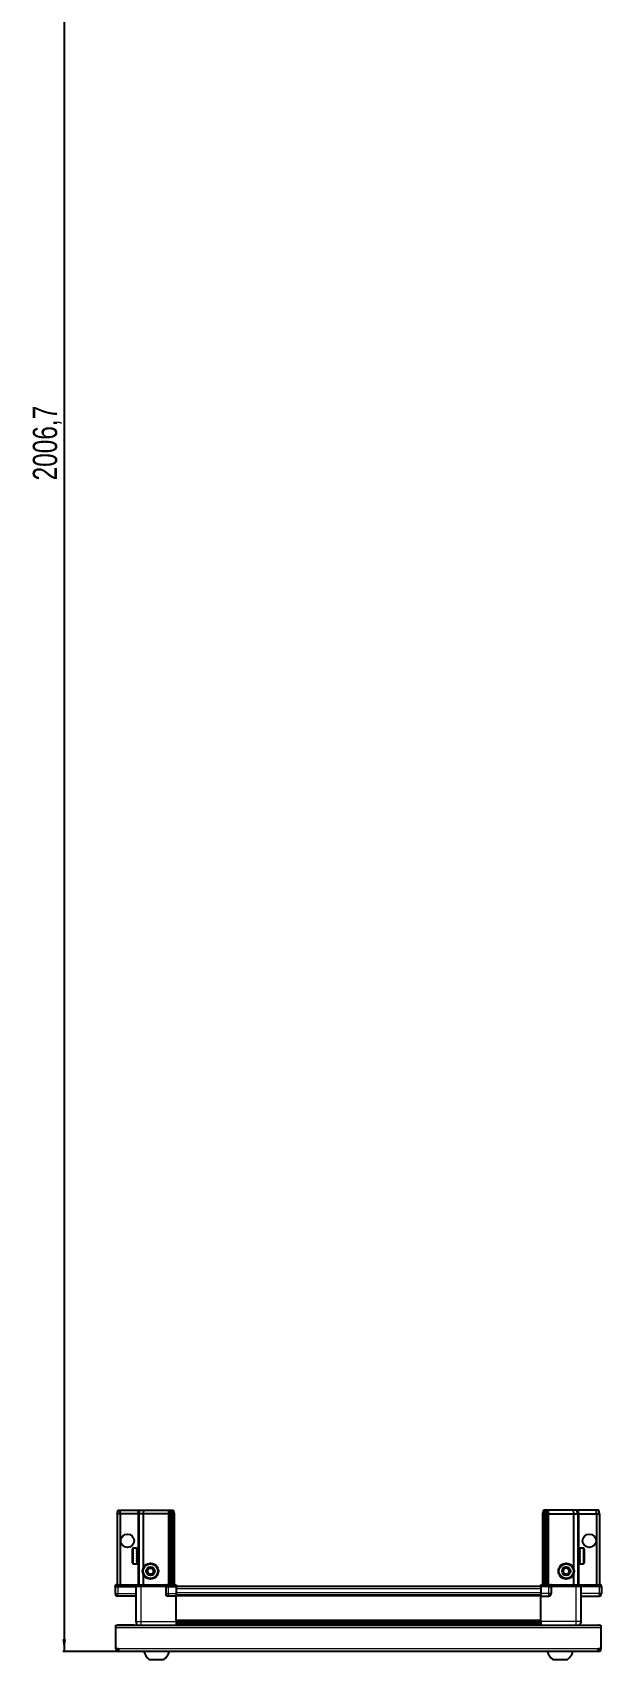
# Model space of a CAD drawing. Header units: millimetres. Extents: x 1021 to 4213, y -1189 to 1486.
# Drawn here: x 1077 to 1545, y -1189 to 149 of the extents above; entities that cross this region are included whole.
import ezdxf

# ---------------------------------------------------------------- set-up
doc = ezdxf.new("R2010")
doc.units = ezdxf.units.MM
doc.layers.add('FORMAT', color=7, linetype='Continuous')
doc.styles.add('SLDTEXTSTYLE0', font='TXT', dxfattribs={"width": 0.75})
doc.dimstyles.new('SLDDIMSTYLE0', dxfattribs={"dimtxt": 20, "dimasz": 10, "dimexe": 0, "dimexo": 0.0625, "dimgap": 5, "dimtad": 2, "dimdec": 1, "dimrnd": 1e-09, "dimzin": 12, "dimdsep": 46, "dimtxsty": 'SLDTEXTSTYLE0', "dimsah": 1, "dimcen": 0.09, "dimadec": 0, "dimazin": 3, "dimtfac": 1, "dimtofl": 0, "dimtmove": 0, "dimatfit": 3, "dimfxl": 0, "dimfrac": 2, "dimtolj": 1, "dimtzin": 12, "dimarcsym": 0})

# ---------------------------------------------------------------- blocks, each defined once
blk = doc.blocks.new('_D_8')
at = {"layer": 'FORMAT'}
for p, q in [((1146.7, 824.5), (1101.6, 824.5)), ((1102.6, 824.5), (1102.6, -1182.2)), ((1147.2, -1182.2), (1101.6, -1182.2))]:
    blk.add_line(p, q, dxfattribs=at)
for points in [[(1102.6, 824.5), (1101.1, 814.5), (1104.2, 814.5)], [(1102.6, -1182.2), (1104.2, -1172.2), (1101.1, -1172.2)]]:
    blk.add_solid(points, dxfattribs=at)
at = {"layer": 'FORMAT', "insert": (1076.8, -219.5), "char_height": 20, "attachment_point": 1, "rotation": 90, "style": 'SLDTEXTSTYLE0'}
blk.add_mtext('2006,7', dxfattribs=at)

msp = doc.modelspace()

# ---------------------------------------------------------------- linework, layer by layer
at = {"color": 7, "linetype": 'Continuous', "lineweight": 25}
for p, q in [((1146.13, -1069.18), (1146.93, -1066.18)), ((1146.13, -1069.18), (1146.13, -1127.48)), ((1148.63, -1069.18), (1146.13, -1069.18)), ((1146.93, -1066.18), (1148.78, -1066.18)), ((1148.63, -1069.18), (1148.78, -1066.18)), ((1148.63, -1069.18), (1148.63, -1127.48)), ((1163.13, -1069.18), (1148.63, -1069.18)), ((1148.78, -1066.18), (1163.13, -1066.18)), ((1163.13, -1066.18), (1164.93, -1066.18)), ((1164.13, -1069.18), (1163.13, -1069.18)), ((1164.13, -1069.18), (1164.93, -1066.18)), ((1167.63, -1069.18), (1164.13, -1069.18)), ((1164.13, -1069.18), (1164.13, -1127.48)), ((1164.93, -1066.18), (1167.96, -1066.18)), ((1167.96, -1066.18), (1167.63, -1069.18)), ((1188.13, -1069.18), (1167.63, -1069.18)), ((1167.63, -1069.18), (1167.63, -1113.68)), ((1167.96, -1066.18), (1188.13, -1066.18)), ((1188.13, -1066.18), (1189.93, -1066.18)), ((1189.13, -1069.18), (1188.13, -1069.18)), ((1189.93, -1066.18), (1189.13, -1069.18)), ((1189.13, -1069.18), (1189.13, -1127.48)), ((1190.13, -1069.18), (1189.13, -1069.18)), ((1189.93, -1066.18), (1190.67, -1066.18)), ((1190.67, -1066.18), (1190.13, -1069.18)), ((1191.63, -1069.18), (1190.13, -1069.18)), ((1190.13, -1069.18), (1190.13, -1127.48)), ((1190.67, -1066.18), (1191.17, -1066.18)), ((1191.17, -1066.18), (1191.63, -1069.18)), ((1191.17, -1066.18), (1192.33, -1066.18)), ((1191.63, -1069.18), (1191.63, -1127.48)), ((1193.13, -1069.18), (1191.63, -1069.18)), ((1192.33, -1066.18), (1193.13, -1069.18)), ((1193.13, -1069.18), (1193.13, -1127.48)), ((1496.93, -1066.18), (1496.13, -1069.18)), ((1496.13, -1069.18), (1497.63, -1069.18)), ((1496.13, -1069.18), (1496.13, -1127.48)), ((1498.08, -1066.18), (1496.93, -1066.18)), ((1498.08, -1066.18), (1497.63, -1069.18)), ((1497.63, -1069.18), (1499.13, -1069.18)), ((1497.63, -1069.18), (1497.63, -1127.48)), ((1498.58, -1066.18), (1498.08, -1066.18)), ((1498.58, -1066.18), (1499.13, -1069.18)), ((1499.33, -1066.18), (1498.58, -1066.18)), ((1499.13, -1069.18), (1499.13, -1127.48)), ((1499.13, -1069.18), (1500.13, -1069.18)), ((1499.33, -1066.18), (1500.13, -1069.18)), ((1501.13, -1066.18), (1499.33, -1066.18)), ((1500.13, -1069.18), (1500.13, -1127.48)), ((1500.13, -1069.18), (1501.13, -1069.18)), ((1521.3, -1066.18), (1501.13, -1066.18)), ((1501.13, -1069.18), (1521.63, -1069.18)), ((1521.3, -1066.18), (1521.63, -1069.18)), ((1524.33, -1066.18), (1521.3, -1066.18)), ((1521.63, -1069.18), (1521.63, -1113.68)), ((1521.63, -1069.18), (1525.13, -1069.18)), ((1525.13, -1069.18), (1524.33, -1066.18)), ((1526.13, -1066.18), (1524.33, -1066.18)), ((1525.13, -1069.18), (1525.13, -1127.48)), ((1525.13, -1069.18), (1526.13, -1069.18)), ((1540.47, -1066.18), (1526.13, -1066.18)), ((1526.13, -1069.18), (1540.63, -1069.18)), ((1540.63, -1069.18), (1540.47, -1066.18)), ((1542.33, -1066.18), (1540.47, -1066.18)), ((1540.63, -1069.18), (1540.63, -1127.48)), ((1540.63, -1069.18), (1543.13, -1069.18)), ((1543.13, -1069.18), (1542.33, -1066.18)), ((1543.13, -1069.18), (1543.13, -1127.48)), ((1158.93, -1109.38), (1158.93, -1097.98)), ((1162.13, -1097.18), (1159.73, -1097.18)), ((1162.13, -1097.18), (1162.13, -1097.19)), ((1162.13, -1097.19), (1162.63, -1097.19)), ((1162.13, -1097.37), (1162.63, -1097.37)), ((1162.13, -1097.37), (1162.13, -1097.59)), ((1162.13, -1097.59), (1162.63, -1097.59)), ((1162.13, -1098.17), (1162.63, -1098.17)), ((1162.13, -1098.17), (1162.13, -1098.59)), ((1162.13, -1098.59), (1162.63, -1098.59)), ((1162.13, -1099.5), (1162.63, -1099.5)), ((1162.13, -1099.5), (1162.13, -1100.09)), ((1162.13, -1100.09), (1162.63, -1100.09)), ((1162.13, -1101.24), (1162.63, -1101.24)), ((1162.13, -1101.24), (1162.13, -1101.94)), ((1162.13, -1101.94), (1162.63, -1101.94)), ((1162.13, -1103.23), (1162.63, -1103.23)), ((1162.13, -1103.23), (1162.13, -1103.97)), ((1162.13, -1103.37), (1162.63, -1103.37)), ((1162.13, -1103.87), (1162.63, -1103.87)), ((1162.13, -1103.97), (1162.63, -1103.97)), ((1162.13, -1105.25), (1162.63, -1105.25)), ((1162.13, -1105.25), (1162.13, -1105.96)), ((1162.13, -1105.96), (1162.63, -1105.96)), ((1162.13, -1107.12), (1162.63, -1107.12)), ((1162.13, -1107.12), (1162.13, -1107.73)), ((1162.13, -1107.73), (1162.63, -1107.73)), ((1162.13, -1108.66), (1162.63, -1108.66)), ((1162.13, -1108.66), (1162.13, -1109.1)), ((1162.13, -1109.1), (1162.63, -1109.1)), ((1162.13, -1109.71), (1162.63, -1109.71)), ((1162.13, -1109.71), (1162.13, -1109.94)), ((1162.13, -1109.94), (1162.63, -1109.94)), ((1162.63, -1097.37), (1162.63, -1097.19)), ((1162.63, -1097.59), (1162.63, -1097.37)), ((1162.63, -1098.17), (1162.63, -1097.59)), ((1162.63, -1098.59), (1162.63, -1098.17)), ((1162.63, -1099.5), (1162.63, -1098.59)), ((1162.73, -1099.28), (1162.63, -1099.28)), ((1162.63, -1100.09), (1162.63, -1099.5)), ((1162.63, -1101.24), (1162.63, -1100.09)), ((1162.63, -1101.94), (1162.63, -1101.24)), ((1162.63, -1103.23), (1162.63, -1101.94)), ((1162.63, -1103.37), (1162.63, -1103.23)), ((1162.63, -1103.97), (1162.63, -1103.87)), ((1162.63, -1105.25), (1162.63, -1103.97)), ((1162.63, -1105.96), (1162.63, -1105.25)), ((1162.63, -1107.12), (1162.63, -1105.96)), ((1162.63, -1107.73), (1162.63, -1107.12)), ((1162.63, -1108.66), (1162.63, -1107.73)), ((1162.63, -1108.08), (1162.73, -1108.08)), ((1162.63, -1109.1), (1162.63, -1108.66)), ((1162.63, -1109.71), (1162.63, -1109.1)), ((1162.63, -1109.94), (1162.63, -1109.71)), ((1162.63, -1110.16), (1162.63, -1109.94)), ((1162.73, -1108.08), (1162.73, -1099.28)), ((1163.61, -1100.37), (1163.13, -1099.68)), ((1163.13, -1107.68), (1163.13, -1099.68)), ((1163.13, -1107.68), (1163.61, -1106.99)), ((1164.1, -1099.68), (1163.61, -1100.37)), ((1163.61, -1106.99), (1163.61, -1100.37)), ((1163.61, -1106.99), (1164.1, -1107.68)), ((1164.13, -1099.68), (1164.1, -1099.68)), ((1164.1, -1107.68), (1164.1, -1099.68)), ((1164.1, -1107.68), (1164.13, -1107.68)), ((1525.16, -1099.68), (1525.13, -1099.68)), ((1525.13, -1107.68), (1525.16, -1107.68)), ((1525.65, -1100.37), (1525.16, -1099.68)), ((1525.16, -1099.68), (1525.16, -1107.68)), ((1525.16, -1107.68), (1525.65, -1106.99)), ((1526.13, -1099.68), (1525.65, -1100.37)), ((1525.65, -1100.37), (1525.65, -1106.99)), ((1525.65, -1106.99), (1526.13, -1107.68)), ((1526.13, -1099.68), (1526.13, -1107.68)), ((1526.63, -1099.28), (1526.53, -1099.28)), ((1526.53, -1099.28), (1526.53, -1108.08)), ((1526.53, -1108.08), (1526.63, -1108.08)), ((1529.53, -1097.18), (1526.63, -1097.18)), ((1527.13, -1097.18), (1526.63, -1097.18)), ((1526.63, -1097.18), (1526.63, -1097.23)), ((1526.63, -1097.23), (1526.63, -1097.51)), ((1527.13, -1097.23), (1526.63, -1097.23)), ((1527.13, -1097.51), (1526.63, -1097.51)), ((1526.63, -1097.51), (1526.63, -1097.79)), ((1527.13, -1097.79), (1526.63, -1097.79)), ((1526.63, -1097.79), (1526.63, -1098.45)), ((1527.13, -1098.45), (1526.63, -1098.45)), ((1526.63, -1098.45), (1526.63, -1098.92)), ((1526.63, -1098.92), (1526.63, -1099.9)), ((1527.13, -1098.92), (1526.63, -1098.92)), ((1527.13, -1099.9), (1526.63, -1099.9)), ((1526.63, -1099.9), (1526.63, -1100.52)), ((1526.63, -1100.52), (1526.63, -1101.72)), ((1527.13, -1100.52), (1526.63, -1100.52)), ((1527.13, -1101.72), (1526.63, -1101.72)), ((1526.63, -1101.72), (1526.63, -1102.35)), ((1527.13, -1102.35), (1526.63, -1102.35)), ((1526.63, -1102.43), (1526.63, -1103.73)), ((1527.13, -1102.43), (1526.63, -1102.43)), ((1527.13, -1103.73), (1526.63, -1103.73)), ((1527.13, -1104.21), (1526.63, -1104.21)), ((1526.63, -1104.21), (1526.63, -1104.47)), ((1526.63, -1104.47), (1526.63, -1105.74)), ((1527.13, -1104.47), (1526.63, -1104.47)), ((1527.13, -1105.74), (1526.63, -1105.74)), ((1526.63, -1105.74), (1526.63, -1106.42)), ((1526.63, -1106.42), (1526.63, -1107.54)), ((1527.13, -1106.42), (1526.63, -1106.42)), ((1527.13, -1107.54), (1526.63, -1107.54)), ((1526.63, -1107.54), (1526.63, -1108.11)), ((1526.63, -1108.11), (1526.63, -1108.97)), ((1527.13, -1108.11), (1526.63, -1108.11)), ((1527.13, -1108.97), (1526.63, -1108.97)), ((1526.63, -1108.97), (1526.63, -1109.36)), ((1526.63, -1109.36), (1526.63, -1109.88)), ((1527.13, -1109.36), (1526.63, -1109.36)), ((1527.13, -1109.88), (1526.63, -1109.88)), ((1526.63, -1109.88), (1526.63, -1110.06)), ((1526.63, -1110.06), (1526.63, -1110.18)), ((1527.13, -1110.06), (1526.63, -1110.06)), ((1527.13, -1097.23), (1527.13, -1097.18)), ((1527.13, -1097.79), (1527.13, -1097.51)), ((1527.13, -1098.92), (1527.13, -1098.45)), ((1527.13, -1100.52), (1527.13, -1099.9)), ((1527.13, -1102.43), (1527.13, -1101.72)), ((1527.13, -1104.47), (1527.13, -1103.73)), ((1527.13, -1106.42), (1527.13, -1105.74)), ((1527.13, -1108.11), (1527.13, -1107.54)), ((1527.13, -1109.36), (1527.13, -1108.97)), ((1527.13, -1110.06), (1527.13, -1109.88)), ((1530.33, -1097.98), (1530.33, -1109.38)), ((1159.73, -1110.18), (1162.13, -1110.18)), ((1162.13, -1110.16), (1162.63, -1110.16)), ((1162.13, -1110.16), (1162.13, -1110.18)), ((1162.13, -1110.17), (1162.63, -1110.17)), ((1162.63, -1110.17), (1162.63, -1110.16)), ((1167.63, -1118.68), (1167.63, -1127.48)), ((1521.63, -1118.68), (1521.63, -1127.48)), ((1526.63, -1110.18), (1529.53, -1110.18)), ((1145.13, -1127.48), (1144.63, -1128.35)), ((1144.63, -1128.68), (1144.63, -1128.35)), ((1144.63, -1128.68), (1146.63, -1128.68)), ((1144.63, -1128.68), (1144.63, -1134.68)), ((1146.63, -1127.48), (1145.13, -1127.48)), ((1146.63, -1127.48), (1161.43, -1127.48)), ((1161.43, -1128.68), (1146.63, -1128.68)), ((1146.63, -1128.68), (1161.43, -1128.68)), ((1161.63, -1136.68), (1146.63, -1136.68)), ((1161.43, -1127.48), (1161.63, -1127.48)), ((1161.63, -1128.68), (1161.43, -1128.68)), ((1161.63, -1128.68), (1161.63, -1127.48)), ((1161.63, -1127.48), (1165.63, -1127.48)), ((1165.63, -1128.68), (1161.63, -1128.68)), ((1161.63, -1128.68), (1161.63, -1157.68)), ((1165.63, -1127.48), (1185.93, -1127.48)), ((1185.93, -1128.68), (1165.63, -1128.68)), ((1185.93, -1127.48), (1186.13, -1127.48)), ((1186.13, -1128.68), (1185.93, -1128.68)), ((1186.13, -1128.68), (1186.13, -1127.48)), ((1186.81, -1127.48), (1186.13, -1127.48)), ((1186.13, -1128.68), (1188.13, -1128.68)), ((1186.13, -1128.68), (1186.13, -1134.68)), ((1186.81, -1127.48), (1194.63, -1127.48)), ((1194.63, -1128.35), (1188.13, -1128.35)), ((1194.63, -1128.68), (1188.13, -1128.68)), ((1188.13, -1128.68), (1194.63, -1128.68)), ((1194.63, -1136.68), (1188.13, -1136.68)), ((1194.63, -1127.48), (1194.63, -1128.35)), ((1194.63, -1128.35), (1194.63, -1128.35)), ((1194.63, -1128.68), (1194.63, -1128.35)), ((1194.63, -1128.68), (1194.63, -1128.68)), ((1194.63, -1128.68), (1194.63, -1134.68)), ((1494.63, -1128.83), (1194.63, -1128.83)), ((1194.63, -1134.68), (1194.63, -1136.68)), ((1494.63, -1136.03), (1194.63, -1136.03)), ((1194.63, -1157.68), (1194.63, -1136.68)), ((1494.63, -1128.35), (1494.63, -1127.48)), ((1494.63, -1127.48), (1502.45, -1127.48)), ((1501.13, -1128.35), (1494.63, -1128.35)), ((1494.63, -1128.68), (1494.63, -1128.35)), ((1501.13, -1128.68), (1494.63, -1128.68)), ((1494.63, -1128.68), (1494.63, -1134.68)), ((1494.63, -1134.68), (1494.63, -1136.68)), ((1494.63, -1136.68), (1501.13, -1136.68)), ((1494.63, -1157.68), (1494.63, -1136.68)), ((1501.13, -1128.68), (1503.13, -1128.68)), ((1503.13, -1128.68), (1501.13, -1128.68)), ((1503.13, -1127.48), (1502.45, -1127.48)), ((1503.13, -1128.68), (1503.13, -1127.48)), ((1503.13, -1127.48), (1503.33, -1127.48)), ((1503.33, -1128.68), (1503.13, -1128.68)), ((1503.13, -1128.68), (1503.13, -1134.68)), ((1503.33, -1127.48), (1523.63, -1127.48)), ((1523.63, -1128.68), (1503.33, -1128.68)), ((1523.63, -1127.48), (1527.63, -1127.48)), ((1527.63, -1128.68), (1523.63, -1128.68)), ((1527.63, -1128.68), (1527.63, -1127.48)), ((1527.63, -1127.48), (1527.83, -1127.48)), ((1527.83, -1128.68), (1527.63, -1128.68)), ((1527.63, -1128.68), (1527.63, -1157.68)), ((1527.63, -1136.68), (1542.63, -1136.68)), ((1527.83, -1127.48), (1542.63, -1127.48)), ((1542.63, -1128.68), (1527.83, -1128.68)), ((1544.13, -1127.48), (1542.63, -1127.48)), ((1542.63, -1128.68), (1544.63, -1128.68)), ((1544.63, -1128.35), (1544.13, -1127.48)), ((1544.63, -1128.35), (1544.13, -1127.48)), ((1544.63, -1128.68), (1544.63, -1128.35)), ((1544.63, -1128.68), (1544.63, -1128.35)), ((1544.63, -1128.68), (1544.63, -1128.68)), ((1544.63, -1128.68), (1544.63, -1134.68)), ((1145.13, -1160.68), (1544.13, -1160.68)), ((1145.13, -1162.78), (1145.13, -1160.68)), ((1145.13, -1180.08), (1145.13, -1162.78)), ((1160.13, -1160.58), (1147.23, -1160.58)), ((1160.13, -1160.58), (1160.13, -1160.68)), ((1194.63, -1158.7), (1494.63, -1158.7)), ((1194.63, -1158.74), (1494.63, -1158.74)), ((1218.51, -1160.53), (1194.63, -1160.53)), ((1213.13, -1160.68), (1213.13, -1160.53)), ((1213.17, -1160.68), (1213.17, -1160.53)), ((1213.44, -1160.68), (1213.44, -1160.53)), ((1213.7, -1160.68), (1213.7, -1160.53)), ((1214.35, -1160.68), (1214.35, -1160.53)), ((1214.82, -1160.68), (1214.82, -1160.53)), ((1215.78, -1160.68), (1215.78, -1160.53)), ((1216.4, -1160.68), (1216.4, -1160.53)), ((1217.59, -1160.68), (1217.59, -1160.53)), ((1218.25, -1160.68), (1218.25, -1160.53)), ((1218.3, -1160.68), (1218.3, -1160.53)), ((1219.6, -1160.53), (1218.51, -1160.53)), ((1219.6, -1160.68), (1219.6, -1160.53)), ((1219.6, -1160.53), (1219.6, -1160.53)), ((1220.33, -1160.53), (1219.6, -1160.53)), ((1219.61, -1160.68), (1219.61, -1160.53)), ((1220.11, -1160.68), (1220.11, -1160.53)), ((1220.33, -1160.68), (1220.33, -1160.53)), ((1220.75, -1160.53), (1220.33, -1160.53)), ((1220.33, -1160.53), (1220.33, -1160.53)), ((1468.51, -1160.53), (1220.75, -1160.53)), ((1221.61, -1160.68), (1221.61, -1160.53)), ((1222.3, -1160.68), (1222.3, -1160.53)), ((1223.42, -1160.68), (1223.42, -1160.53)), ((1224, -1160.68), (1224, -1160.53)), ((1224.87, -1160.68), (1224.87, -1160.53)), ((1225.27, -1160.68), (1225.27, -1160.53)), ((1225.8, -1160.68), (1225.8, -1160.53)), ((1225.99, -1160.68), (1225.99, -1160.53)), ((1226.13, -1160.68), (1226.13, -1160.53)), ((1463.13, -1160.68), (1463.13, -1160.53)), ((1463.3, -1160.68), (1463.3, -1160.53)), ((1463.51, -1160.68), (1463.51, -1160.53)), ((1464.07, -1160.68), (1464.07, -1160.53)), ((1464.49, -1160.68), (1464.49, -1160.53)), ((1465.39, -1160.68), (1465.39, -1160.53)), ((1465.97, -1160.68), (1465.97, -1160.53)), ((1467.12, -1160.68), (1467.12, -1160.53)), ((1467.81, -1160.68), (1467.81, -1160.53)), ((1469.09, -1160.53), (1468.51, -1160.53)), ((1469.09, -1160.68), (1469.09, -1160.53)), ((1469.1, -1160.53), (1469.09, -1160.53)), ((1469.83, -1160.53), (1469.1, -1160.53)), ((1469.27, -1160.68), (1469.27, -1160.53)), ((1469.77, -1160.68), (1469.77, -1160.53)), ((1469.83, -1160.68), (1469.83, -1160.53)), ((1470.86, -1160.53), (1469.83, -1160.53)), ((1469.83, -1160.53), (1469.83, -1160.53)), ((1494.63, -1160.53), (1470.75, -1160.53)), ((1471.12, -1160.68), (1471.12, -1160.53)), ((1471.83, -1160.68), (1471.83, -1160.53)), ((1473, -1160.68), (1473, -1160.53)), ((1473.61, -1160.68), (1473.61, -1160.53)), ((1474.55, -1160.68), (1474.55, -1160.53)), ((1475, -1160.68), (1475, -1160.53)), ((1475.62, -1160.68), (1475.62, -1160.53)), ((1475.87, -1160.68), (1475.87, -1160.53)), ((1476.11, -1160.68), (1476.11, -1160.53)), ((1476.13, -1160.68), (1476.13, -1160.53)), ((1529.13, -1160.58), (1542.03, -1160.58)), ((1529.13, -1160.58), (1529.13, -1160.68)), ((1544.13, -1160.68), (1544.13, -1162.78)), ((1544.13, -1162.78), (1544.13, -1180.08)), ((1147.23, -1180.08), (1145.13, -1180.08)), ((1147.23, -1180.08), (1147.23, -1182.18)), ((1542.03, -1182.18), (1147.23, -1182.18)), ((1172.63, -1188.78), (1184.63, -1188.78)), ((1504.63, -1188.78), (1516.63, -1188.78)), ((1544.13, -1180.08), (1542.03, -1180.08)), ((1542.03, -1182.18), (1542.03, -1180.08))]:
    msp.add_line(p, q, dxfattribs=at)
at = {"color": 8, "linetype": 'Continuous', "lineweight": 18}
for p, q in [((1163.13, -1069.18), (1163.13, -1066.18)), ((1163.13, -1069.18), (1163.13, -1099.68)), ((1188.13, -1066.18), (1188.13, -1069.18)), ((1188.13, -1069.18), (1188.13, -1127.48)), ((1501.13, -1066.18), (1501.13, -1069.18)), ((1501.13, -1069.18), (1501.13, -1127.48)), ((1526.13, -1069.18), (1526.13, -1066.18)), ((1526.13, -1069.18), (1526.13, -1099.68)), ((1159.73, -1110.18), (1159.73, -1097.18)), ((1163.13, -1107.68), (1163.13, -1127.48)), ((1526.13, -1107.68), (1526.13, -1127.48)), ((1529.53, -1097.18), (1529.53, -1110.18)), ((1144.63, -1134.68), (1146.63, -1134.68)), ((1146.63, -1128.68), (1146.63, -1127.48)), ((1146.63, -1128.68), (1146.63, -1134.68)), ((1146.63, -1134.68), (1161.63, -1134.68)), ((1146.63, -1136.68), (1146.63, -1134.68)), ((1161.43, -1128.68), (1161.43, -1127.48)), ((1165.63, -1128.68), (1165.63, -1127.48)), ((1165.63, -1128.68), (1165.63, -1157.68)), ((1185.93, -1128.68), (1185.93, -1127.48)), ((1186.13, -1134.68), (1188.13, -1134.68)), ((1188.13, -1128.68), (1188.13, -1128.35)), ((1188.13, -1128.68), (1188.13, -1134.68)), ((1188.13, -1134.68), (1194.63, -1134.68)), ((1188.13, -1134.68), (1188.13, -1136.68)), ((1194.63, -1128.68), (1194.63, -1128.35)), ((1494.63, -1130.83), (1194.63, -1130.83)), ((1494.63, -1134.03), (1194.63, -1134.03)), ((1494.63, -1136.68), (1194.63, -1136.68)), ((1501.13, -1134.68), (1494.63, -1134.68)), ((1501.13, -1128.68), (1501.13, -1128.35)), ((1501.13, -1128.68), (1501.13, -1134.68)), ((1501.13, -1134.68), (1501.13, -1136.68)), ((1503.13, -1134.68), (1501.13, -1134.68)), ((1503.33, -1127.48), (1503.33, -1128.68)), ((1523.63, -1128.68), (1523.63, -1127.48)), ((1523.63, -1128.68), (1523.63, -1157.68)), ((1542.63, -1134.68), (1527.63, -1134.68)), ((1527.83, -1127.48), (1527.83, -1128.68)), ((1542.63, -1128.68), (1542.63, -1127.48)), ((1542.63, -1128.68), (1542.63, -1134.68)), ((1542.63, -1136.68), (1542.63, -1134.68)), ((1544.63, -1134.68), (1542.63, -1134.68)), ((1544.13, -1162.78), (1145.13, -1162.78)), ((1147.23, -1160.68), (1147.23, -1160.58)), ((1165.63, -1157.68), (1194.63, -1157.68)), ((1194.63, -1156.08), (1494.63, -1156.08)), ((1494.63, -1157.5), (1194.63, -1157.5)), ((1194.63, -1159.94), (1494.63, -1159.94)), ((1523.63, -1157.68), (1494.63, -1157.68)), ((1542.03, -1160.68), (1542.03, -1160.58)), ((1542.03, -1180.08), (1147.23, -1180.08))]:
    msp.add_line(p, q, dxfattribs=at)
at = {"color": 7, "linetype": 'Continuous', "lineweight": 25, "flags": 128}
for points in [[(1147.23, -1160.58), (1146.82, -1160.62), (1146.59, -1160.68)], [(1542.67, -1160.68), (1542.44, -1160.62), (1542.03, -1160.58)]]:
    msp.add_lwpolyline(points, dxfattribs=at)
at = {"color": 7, "linetype": 'Continuous', "lineweight": 25}
for centre, radius in [((1154.63, -1091.18), 5.5), ((1534.63, -1091.18), 5.5), ((1173.63, -1116.18), 6.5), ((1515.63, -1116.18), 6.5), ((1173.63, -1116.18), 3.46), ((1515.63, -1116.18), 3.46)]:
    msp.add_circle(centre, radius, dxfattribs=at)
at = {"color": 8, "linetype": 'Continuous', "lineweight": 18}
for centre in [(1173.63, -1116.18), (1515.63, -1116.18)]:
    msp.add_circle(centre, 5.7, dxfattribs=at)
at = {"color": 7, "linetype": 'Continuous', "lineweight": 25}
for centre, radius, start, end in [((1159.73, -1097.98), 0.8, 90, 180), ((1159.73, -1109.38), 0.8, 180, 270), ((1163.13, -1099.28), 0.4, 180, 270), ((1163.13, -1108.08), 0.4, 90, 180), ((1526.13, -1099.28), 0.4, 270, 0), ((1526.13, -1108.08), 0.4, 360, 90), ((1529.53, -1097.98), 0.8, 360, 90), ((1529.53, -1109.38), 0.8, 270, 0), ((1173.63, -1116.18), 2.5, 147.37605, 207.37605), ((1173.63, -1116.18), 2.5, 207.37605, 267.37605), ((1173.63, -1116.18), 2.5, 87.37605, 147.37605), ((1173.63, -1116.18), 2.5, 267.37605, 327.37605), ((1173.63, -1116.18), 2.5, 27.37605, 87.37605), ((1173.63, -1116.18), 2.5, 327.37605, 27.37605), ((1515.63, -1116.18), 2.5, 134.67671, 194.67671), ((1515.63, -1116.18), 2.5, 194.67671, 254.67671), ((1515.63, -1116.18), 2.5, 74.67671, 134.67671), ((1515.63, -1116.18), 2.5, 254.67671, 314.67671), ((1515.63, -1116.18), 2.5, 14.67671, 74.67671), ((1515.63, -1116.18), 2.5, 314.67671, 14.67671), ((1146.63, -1134.68), 2, 180, 270), ((1188.13, -1134.68), 2, 180, 270), ((1501.13, -1134.68), 2, 270, 0), ((1542.63, -1134.68), 2, 270, 0), ((1147.23, -1180.08), 2.1, 180, 270), ((1147.23, -1180.08), 0.6, 180, 270), ((1179.65, -1179.16), 11.91, 194.70035, 233.8734), ((1177.6, -1179.16), 11.91, 306.1266, 345.29965), ((1511.65, -1179.16), 11.91, 194.70035, 233.8734), ((1509.6, -1179.16), 11.91, 306.1266, 345.29965), ((1542.03, -1180.08), 2.1, 270, 0), ((1542.03, -1180.08), 0.6, 270, 0)]:
    msp.add_arc(centre, radius, start, end, dxfattribs=at)
for centre, start_param, end_param in [((1188.13, -1124.88), 2.4188584, 3.1415927), ((1501.13, -1124.88), 3.1415927, 3.8643269)]:
    msp.add_ellipse(centre, major_axis=(0, 3.46), ratio=0.5773503, start_param=start_param, end_param=end_param, dxfattribs=at)
for points, knots in [([(1170.75, -1116.05), (1171.02, -1115.61), (1171.54, -1114.8), (1172.06, -1113.99), (1172.3, -1113.62)], [0, 0, 0, 0, 0.5346859, 1, 1, 1, 1]), ([(1172.07, -1118.61), (1172.02, -1118.5), (1171.74, -1117.97), (1171.28, -1117.08), (1170.9, -1116.35), (1170.75, -1116.05)], [0, 0, 0, 0, 0.1331247, 0.6370994, 1, 1, 1, 1]), ([(1174.96, -1118.74), (1174.44, -1118.72), (1173.48, -1118.68), (1172.52, -1118.63), (1172.07, -1118.61)], [0, 0, 0, 0, 0.5346859, 1, 1, 1, 1]), ([(1172.3, -1113.62), (1172.82, -1113.64), (1173.78, -1113.68), (1174.74, -1113.73), (1175.19, -1113.75)], [0, 0, 0, 0, 0.5346859, 1, 1, 1, 1]), ([(1176.51, -1116.31), (1176.23, -1116.75), (1175.71, -1117.56), (1175.2, -1118.37), (1174.96, -1118.74)], [0, 0, 0, 0, 0.5346859, 1, 1, 1, 1]), ([(1175.19, -1113.75), (1175.34, -1114.05), (1175.72, -1114.79), (1176.18, -1115.67), (1176.46, -1116.2), (1176.51, -1116.31)], [0, 0, 0, 0, 0.3629006, 0.8668753, 1, 1, 1, 1]), ([(1512.85, -1115.42), (1513.21, -1115.05), (1513.9, -1114.38), (1514.58, -1113.7), (1514.9, -1113.39)], [0, 0, 0, 0, 0.5346859, 1, 1, 1, 1]), ([(1513.58, -1118.21), (1513.49, -1117.88), (1513.28, -1117.08), (1513.03, -1116.12), (1512.88, -1115.54), (1512.85, -1115.42)], [0, 0, 0, 0, 0.3629006, 0.8668753, 1, 1, 1, 1]), ([(1516.36, -1118.97), (1515.86, -1118.84), (1514.93, -1118.58), (1514.01, -1118.33), (1513.58, -1118.21)], [0, 0, 0, 0, 0.53468586, 1, 1, 1, 1]), ([(1514.9, -1113.39), (1515.4, -1113.52), (1516.33, -1113.78), (1517.25, -1114.03), (1517.68, -1114.15)], [0, 0, 0, 0, 0.5346859, 1, 1, 1, 1]), ([(1518.41, -1116.94), (1518.05, -1117.31), (1517.36, -1117.98), (1516.68, -1118.66), (1516.36, -1118.97)], [0, 0, 0, 0, 0.5346859, 1, 1, 1, 1]), ([(1517.68, -1114.15), (1517.71, -1114.27), (1517.87, -1114.85), (1518.12, -1115.81), (1518.33, -1116.61), (1518.41, -1116.94)], [0, 0, 0, 0, 0.1331247, 0.6370994, 1, 1, 1, 1]), ([(1161.63, -1157.68), (1161.68, -1158.12), (1161.75, -1158.8), (1162.18, -1159.61), (1162.64, -1160.17), (1163.04, -1160.53), (1163.3, -1160.66), (1163.35, -1160.68)], [0, 0, 0, 0, 0.3630185, 0.5584377, 0.7580039, 0.9575702, 1, 1, 1, 1]), ([(1194.63, -1157.68), (1194.63, -1158.08), (1194.63, -1158.87), (1194.63, -1159.88), (1194.63, -1160.51), (1194.63, -1160.67), (1194.63, -1160.68)], [0, 0, 0, 0, 0.32552014, 0.65104028, 0.97656042, 1, 1, 1, 1]), ([(1494.63, -1157.68), (1494.63, -1158.08), (1494.63, -1158.87), (1494.63, -1159.88), (1494.63, -1160.51), (1494.63, -1160.67), (1494.63, -1160.68)], [0, 0, 0, 0, 0.32552014, 0.65104028, 0.97656042, 1, 1, 1, 1]), ([(1527.63, -1157.68), (1527.58, -1158.12), (1527.51, -1158.8), (1527.08, -1159.61), (1526.62, -1160.17), (1526.22, -1160.53), (1525.95, -1160.66), (1525.91, -1160.68)], [0, 0, 0, 0, 0.3630185, 0.5584377, 0.7580039, 0.9575702, 1, 1, 1, 1])]:
    msp.add_open_spline(points, degree=3, knots=knots, dxfattribs=at)
at = {"color": 8, "linetype": 'Continuous', "lineweight": 18}
for points in [[(1161.63, -1157.68), (1161.69, -1157.68), (1161.81, -1157.68), (1162.73, -1157.68), (1164.06, -1157.68), (1165.11, -1157.68), (1165.63, -1157.68)], [(1527.63, -1157.68), (1527.57, -1157.68), (1527.45, -1157.68), (1526.52, -1157.68), (1525.2, -1157.68), (1524.15, -1157.68), (1523.63, -1157.68)]]:
    msp.add_open_spline(points, degree=3, dxfattribs=at)
for points in [[(1165.63, -1157.68), (1165.63, -1158.12), (1165.63, -1158.8), (1165.63, -1159.61), (1165.63, -1160.17), (1165.63, -1160.53), (1165.63, -1160.66), (1165.63, -1160.68)], [(1523.63, -1157.68), (1523.63, -1158.12), (1523.63, -1158.8), (1523.63, -1159.61), (1523.63, -1160.17), (1523.63, -1160.53), (1523.63, -1160.66), (1523.63, -1160.68)]]:
    msp.add_open_spline(points, degree=3, knots=[0, 0, 0, 0, 0.3630185, 0.5584377, 0.7580039, 0.9575702, 1, 1, 1, 1], dxfattribs=at)

# ---------------------------------------------------------------- dimensions: what is measured, and where the dimension line sits
at = {"layer": 'FORMAT'}
dim = msp.add_linear_dim(base=(1102.63, -1182.18), p1=(1146.73, 824.52), p2=(1147.23, -1182.18), angle=90, dimstyle='SLDDIMSTYLE0', dxfattribs=at)
dim.commit()
dim.dimension.update_dxf_attribs({"geometry": '_D_8', "text_midpoint": (1102.63, -178.83), "dimtype": 160})

doc.saveas('drawing.dxf')
